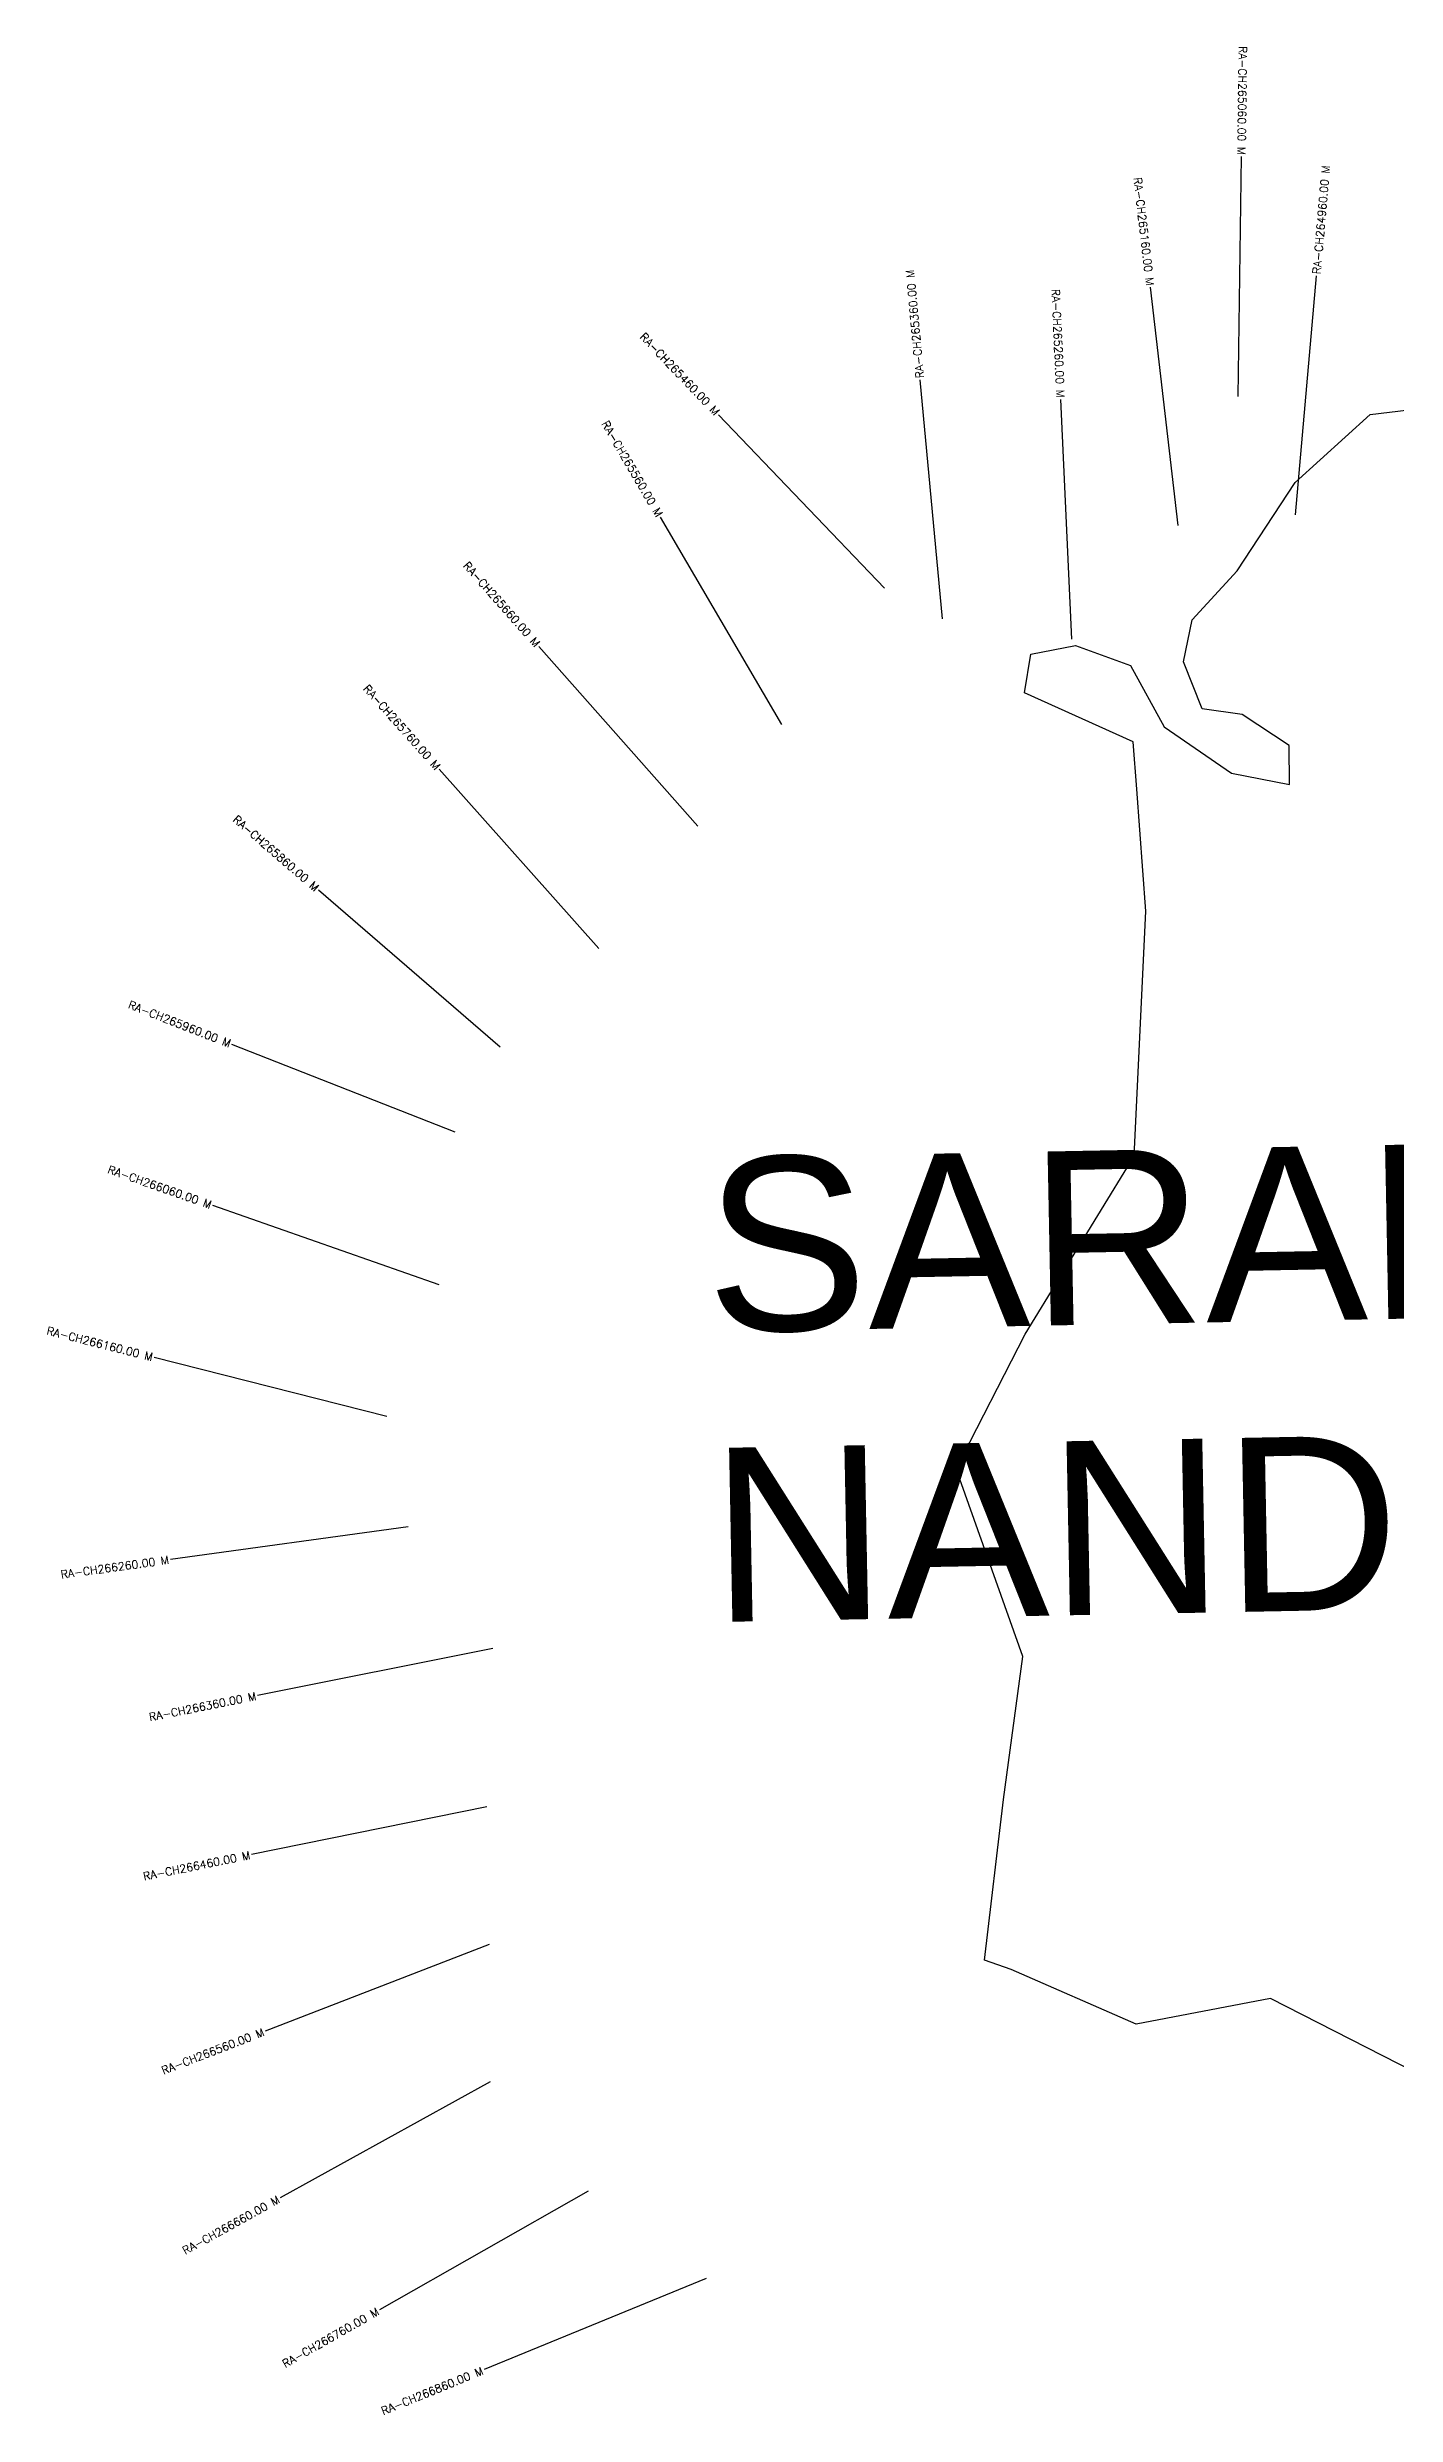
# Model space of a CAD drawing. Header units: metres. Extents: x 279200 to 280905, y 2031321 to 2032800.
# Drawn here: x 279200 to 280043, y 2031321 to 2032800 of the extents above; entities that cross this region are included whole.
import ezdxf
from ezdxf.enums import TextEntityAlignment as Align

# ---------------------------------------------------------------- set-up
doc = ezdxf.new("R2010")
doc.units = ezdxf.units.M
for name, color, linetype in [('CS', 134, 'Continuous'), ('CSMark', 6, 'Continuous'), ('VILLAGE BOUNDRY', 10, 'Continuous'), ('VILLAGE NAME', 250, 'Continuous')]:
    doc.layers.add(name, color=color, linetype=linetype)
doc.styles.get("Standard").update_dxf_attribs({"font": 'simplex.shx'})

msp = doc.modelspace()

# ---------------------------------------------------------------- linework, layer by layer
at = {"layer": 'CS'}
for p, q in [((279944.3, 2032582.1), (279946.3, 2032732.1)), ((279980, 2032508.3), (279993.1, 2032657.7)), ((279906.8, 2032501.5), (279889.4, 2032650.5)), ((279759.4, 2032443.3), (279745.4, 2032592.6)), ((279723.1, 2032462.5), (279619.4, 2032570.8)), ((279840.2, 2032430.5), (279833.3, 2032580.4)), ((279658.9, 2032377.3), (279583.1, 2032506.7)), ((279658.9, 2032377.3), (279583.1, 2032506.7)), ((279606.5, 2032313.7), (279507.1, 2032426)), ((279606.5, 2032313.7), (279507.1, 2032426)), ((279544.6, 2032237.3), (279444.8, 2032349.3)), ((279544.6, 2032237.3), (279444.8, 2032349.3)), ((279482.8, 2032175.6), (279369.3, 2032273.7)), ((279482.8, 2032175.6), (279369.3, 2032273.7)), ((279454.7, 2032122.5), (279315.1, 2032177.2)), ((279454.7, 2032122.5), (279315.1, 2032177.2)), ((279444.8, 2032027.1), (279303.2, 2032076.6)), ((279444.8, 2032027.1), (279303.2, 2032076.6)), ((279412, 2031944.7), (279266.6, 2031981.5)), ((279412, 2031944.7), (279266.6, 2031981.5)), ((279425.3, 2031875.8), (279276.7, 2031855.4)), ((279425.3, 2031875.8), (279276.7, 2031855.4)), ((279478.3, 2031799.7), (279331.2, 2031770.3)), ((279474.5, 2031700.7), (279327.4, 2031670.9)), ((279475.9, 2031614.8), (279336, 2031560.6)), ((279476.6, 2031529), (279345.3, 2031456.4)), ((279537.8, 2031460.6), (279407.4, 2031386.4)), ((279611.6, 2031406), (279472.8, 2031349.1))]:
    msp.add_line(p, q, dxfattribs=at)
at = {"layer": 'VILLAGE BOUNDRY', "flags": 128}
msp.add_lwpolyline([(280164.9, 2031478.8), (279964.4, 2031581.1), (279880.4, 2031565), (279802.4, 2031599.1), (279785.6, 2031604.9), (279797.6, 2031705.4), (279809.5, 2031794.8), (279767.9, 2031912.1), (279811.1, 2031996.2), (279879.1, 2032107.5), (279886.4, 2032260.6), (279880.9, 2032336.8), (279878.6, 2032366.3), (279810.6, 2032397.1), (279814.5, 2032421.2), (279842.5, 2032426.6), (279876.9, 2032414), (279898, 2032375.8), (279940, 2032346.7), (279976.3, 2032339.8), (279976.2, 2032364), (279946.8, 2032383.4), (279921.8, 2032387.1), (279910.1, 2032416.3), (279915.4, 2032442.7), (279943.5, 2032473.3), (279979.8, 2032528.4), (280026.7, 2032570.9), (280081.9, 2032577.7)], dxfattribs=at)

# ---------------------------------------------------------------- texts
at = {"layer": 'CSMark'}
for s, rotation, p in [('RA-CH265060.00 M', 269.2481, (279946.3, 2032733.1)), ('RA-CH265160.00 M', 276.6648, (279889.2, 2032651.5)), ('RA-CH265260.00 M', 272.6234, (279833.2, 2032581.4)), ('RA-CH265460.00 M', 313.7333, (279618.7, 2032571.6)), ('RA-CH265560.00 M', 300.3597, (279582.6, 2032507.6)), ('RA-CH265560.00 M', 300.3597, (279582.6, 2032507.6)), ('RA-CH265660.00 M', 311.5162, (279506.4, 2032426.8)), ('RA-CH265660.00 M', 311.5162, (279506.4, 2032426.8)), ('RA-CH265760.00 M', 311.6943, (279444.1, 2032350)), ('RA-CH265760.00 M', 311.6943, (279444.1, 2032350)), ('RA-CH265860.00 M', 319.1699, (279368.5, 2032274.4)), ('RA-CH265860.00 M', 319.1699, (279368.5, 2032274.4)), ('RA-CH265960.00 M', 338.6011, (279314.2, 2032177.6)), ('RA-CH265960.00 M', 338.6011, (279314.2, 2032177.6)), ('RA-CH266060.00 M', 340.7277, (279302.2, 2032076.9)), ('RA-CH266060.00 M', 340.7277, (279302.2, 2032076.9)), ('RA-CH266160.00 M', 345.7953, (279265.6, 2031981.8)), ('RA-CH266160.00 M', 345.7953, (279265.6, 2031981.8)), ('RA-CH266260.00 M', 7.8249, (279275.7, 2031855.2)), ('RA-CH266260.00 M', 7.8249, (279275.7, 2031855.2)), ('RA-CH266360.00 M', 11.316, (279330.2, 2031770.1)), ('RA-CH266460.00 M', 11.4531, (279326.5, 2031670.7)), ('RA-CH266560.00 M', 21.1571, (279335, 2031560.3)), ('RA-CH266660.00 M', 28.9646, (279344.4, 2031455.9)), ('RA-CH266760.00 M', 29.6268, (279406.5, 2031385.9)), ('RA-CH266860.00 M', 22.2827, (279471.9, 2031348.7))]:
    msp.add_text(s, height=5, rotation=rotation, dxfattribs=at).set_placement(p, align=Align.MIDDLE_RIGHT)
for s, rotation, p in [('RA-CH264960.00 M', 85.0041, (279993.2, 2032658.7)), ('RA-CH265360.00 M', 95.3498, (279745.3, 2032593.6)), ('RA-CH265360.00 M', 95.3498, (279745.3, 2032593.6))]:
    msp.add_text(s, height=5, rotation=rotation, dxfattribs=at).set_placement(p, align=Align.MIDDLE_LEFT)
at = {"layer": 'VILLAGE NAME', "insert": (279610, 2032106.2), "char_height": 108.748, "attachment_point": 1, "rotation": 1.1028}
msp.add_mtext_dynamic_manual_height_columns('{\\fArial|b0|i0|c0|p34;SARANRE NANDGAON}', width=726.929, gutter_width=543.7, heights=[0], dxfattribs=at)

doc.saveas('drawing.dxf')
